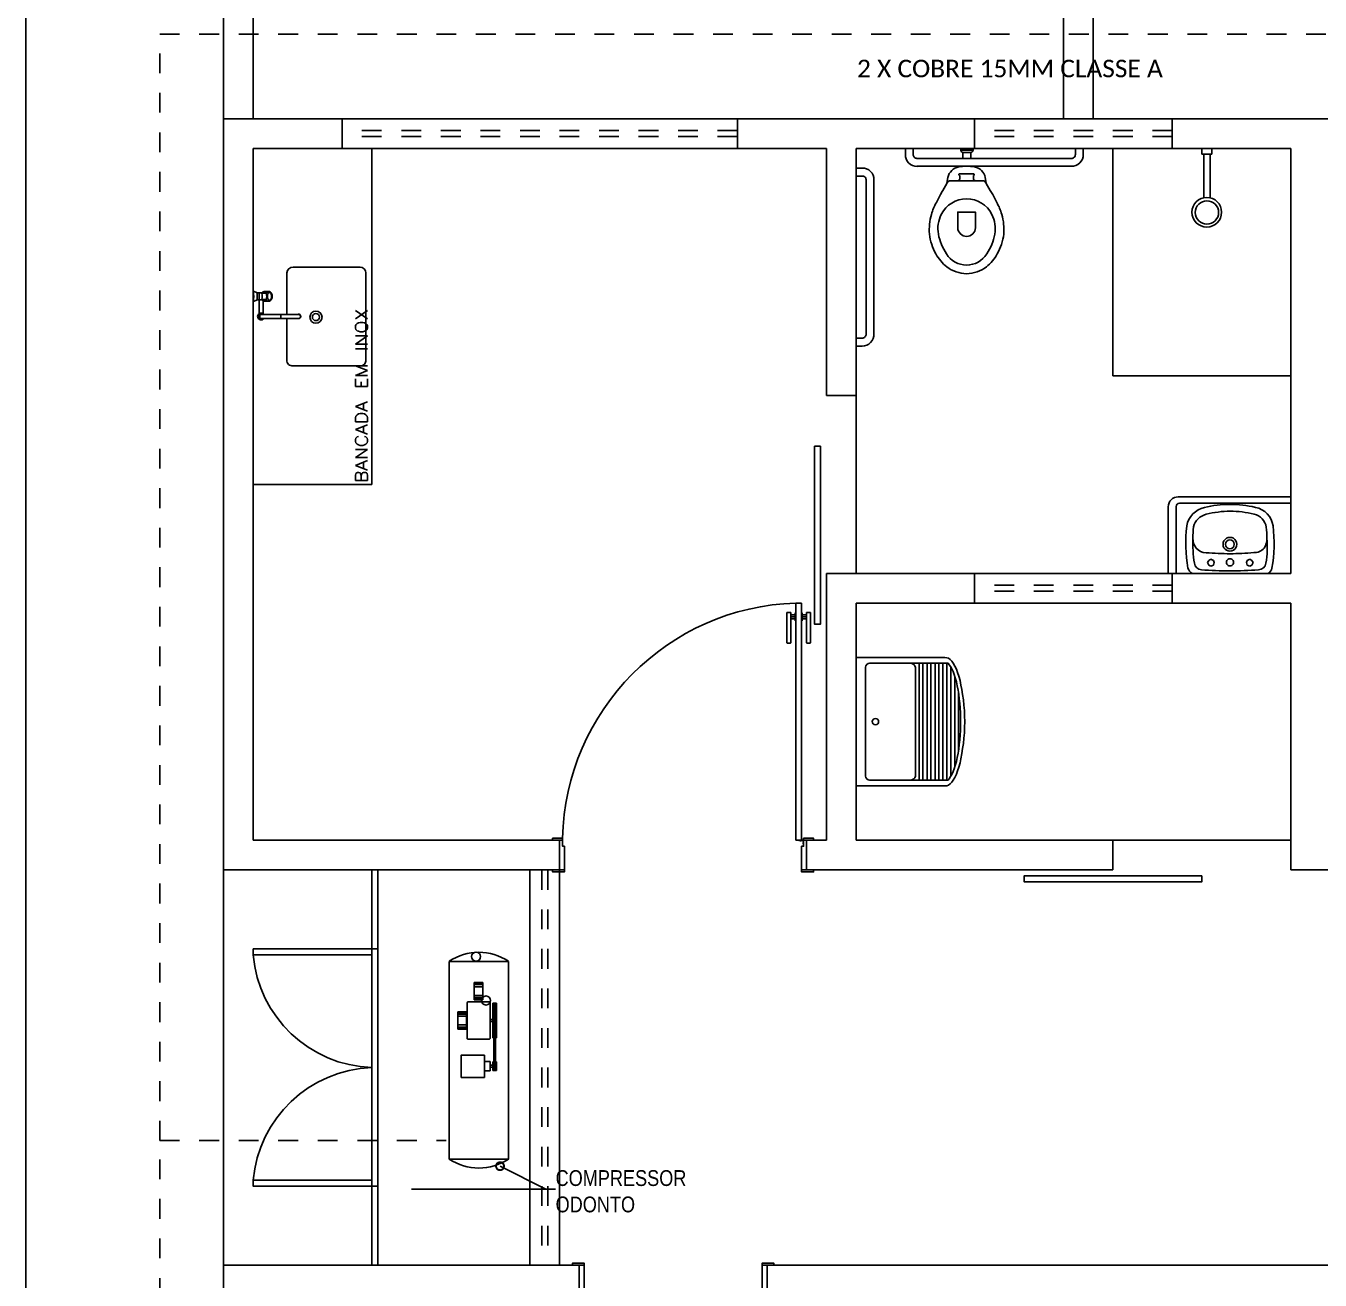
# Model space of a CAD drawing. Header units: inches. Extents: x 48213 to 96389, y -17773 to -8887.
# Drawn here: x 48240.23 to 48246.78, y -8899.94 to -8893.6 of the extents above; entities that cross this region are included whole.
import ezdxf
from ezdxf import colors
from ezdxf.entities.mleader import LeaderData, LeaderLine
from ezdxf.enums import TextEntityAlignment as Align
from ezdxf.math import Vec2, Vec3

# ---------------------------------------------------------------- set-up
doc = ezdxf.new("R2010")
doc.units = ezdxf.units.IN
doc.header["$LTSCALE"] = 0.001
doc.header["$MEASUREMENT"] = 0
doc.linetypes.add('CONTORNO_QUADRO_T', pattern=[0.35, 0.2, -0.15])
doc.linetypes.add('HIDDEN', pattern=[9.525, 6.35, -3.175])
for name, color, linetype in [('APCOZ', 7, 'Continuous'), ('APCOZ-I', 251, 'Continuous'), ('ar comprimido', 80, 'Continuous'), ('ar comprimido tubulação', 80, 'Continuous'), ('at_Entity', 7, 'Continuous'), ('barras acess', 7, 'Continuous'), ('ESQUADRIAS', 7, 'Continuous'), ('Esquadrias portas', 7, 'Continuous'), ('Layout_Equipamentos', 7, 'Continuous'), ('LOUÇAS', 7, 'Continuous'), ('Revest_Cimentado 1- 3 Cimento e Areia Grossa', 252, 'Continuous'), ('SAN', 7, 'Continuous'), ('TEXTOS M', 1, 'Continuous')]:
    doc.layers.add(name, color=color, linetype=linetype)
doc.styles.add('ARIAL', font='ARIALN.TTF')

# ---------------------------------------------------------------- blocks, each defined once
blk = doc.blocks.new('P90_02')
at = {"layer": 'ESQUADRIAS', "color": 3, "linetype": 'Continuous'}
for p, q in [((-0.02, 0.7698), (-0.02, 0.9215)), ((0, 0.9215), (0, 0.7698)), ((0.023, 0.88), (0.023, 0.92)), ((0.057, 0.88), (0.057, 0.92)), ((0.08, 0.9215), (0.08, 0.7698)), ((0.1, 0.7698), (0.1, 0.9215)), ((-0.0035, 0.7668), (-0.0175, 0.7668)), ((0.0835, 0.7668), (0.0975, 0.7668))]:
    blk.add_line(p, q, dxfattribs=at)
at = {"layer": 'ESQUADRIAS', "color": 3}
for p, q in [((0, 0.9215), (-0.02, 0.9215)), ((0.023, 0.92), (0.025, 0.92)), ((0.057, 0.92), (0.055, 0.92)), ((0.08, 0.9215), (0.1, 0.9215)), ((0, 0.91), (0.023, 0.91)), ((0, 0.9), (0.023, 0.9)), ((0, 0.89), (0.023, 0.89)), ((0.023, 0.88), (0.025, 0.88)), ((0.057, 0.88), (0.055, 0.88)), ((0.08, 0.91), (0.057, 0.91)), ((0.08, 0.9), (0.057, 0.9)), ((0.08, 0.89), (0.057, 0.89))]:
    blk.add_line(p, q, dxfattribs=at)
at = {"layer": 'ESQUADRIAS', "color": 2}
for p, q in [((0.025, 0.075), (0.025, 0.975)), ((0.025, 0.975), (0.055, 0.975)), ((0.055, 0.975), (0.055, 0.075)), ((0.055, 0.075), (0.025, 0.075))]:
    blk.add_line(p, q, dxfattribs=at)
at = {"layer": 'ESQUADRIAS'}
for p, q in [((0.0315, 0.0735), (0.0285, 0.0735)), ((0.0165, 0.0585), (0.0165, 0.0615))]:
    blk.add_line(p, q, dxfattribs=at)
at = {"layer": 'ESQUADRIAS', "color": 3}
for points in [[(0.015, 0.085), (-0.035, 0.085), (-0.035, 0.075), (0.015, 0.075)], [(0.985, 0.085), (0.935, 0.085), (0.935, 0.075), (0.985, 0.075)], [(0.025, -0.075), (0, -0.075), (-0.035, -0.075), (-0.035, -0.085), (0.025, -0.085)], [(0.985, -0.075), (0.925, -0.075), (0.925, -0.085), (0.985, -0.085)]]:
    blk.add_lwpolyline(points, close=True, dxfattribs=at)
at = {"layer": 'ESQUADRIAS', "color": 2}
for points in [[(0.025, 0.045), (0.015, 0.045), (0.015, 0.075), (0, 0.075), (0, -0.075), (0.025, -0.075)], [(0.925, 0.045), (0.935, 0.045), (0.935, 0.075), (0.95, 0.075), (0.95, -0.075), (0.925, -0.075)]]:
    blk.add_lwpolyline(points, close=True, dxfattribs=at)
at = {"layer": 'ESQUADRIAS', "color": 1}
for points in [[(0.016, 0.0705, -0.236068), (0.015, 0.0725), (0.015, 0.07), (0.015, 0.05), (0.016, 0.05)], [(0.0195, 0.074, 0.236068), (0.0175, 0.075), (0.02, 0.075), (0.04, 0.075), (0.04, 0.074)]]:
    blk.add_lwpolyline(points, format="xyb", close=True, dxfattribs=at)
at = {"layer": 'ESQUADRIAS'}
for points in [[(0.0275, 0.0727), (0.0285, 0.0735), (0.0285, 0.074)], [(0.0304, 0.0727), (0.0304, 0.0725), (0.0325, 0.0725), (0.0325, 0.0727), (0.0275, 0.0727), (0.0275, 0.0725), (0.0296, 0.0725), (0.0296, 0.0727)], [(0.0325, 0.0727), (0.0315, 0.0735), (0.0315, 0.074)], [(0.0173, 0.0625), (0.0165, 0.0615), (0.016, 0.0615)], [(0.0173, 0.0575), (0.0165, 0.0585), (0.016, 0.0585)], [(0.0173, 0.0596), (0.0175, 0.0596), (0.0175, 0.0575), (0.0173, 0.0575), (0.0173, 0.0625), (0.0175, 0.0625), (0.0175, 0.0604), (0.0173, 0.0604)]]:
    blk.add_lwpolyline(points, dxfattribs=at)
at = {"layer": 'ESQUADRIAS', "color": 1}
blk.add_circle((0.0175, 0.0725), 0.0025, dxfattribs=at)
at = {"layer": 'ESQUADRIAS'}
blk.add_arc((0.0429, 0.083), 0.8921, 0.12949, 89.22311, dxfattribs=at)
at = {"layer": 'ESQUADRIAS', "color": 3, "linetype": 'Continuous'}
for centre, start, end in [((-0.017, 0.7698), 180, 260.53768), ((-0.003, 0.7698), 260.53768, 360), ((0.083, 0.7698), 180, 279.46232), ((0.097, 0.7698), 279.46232, 0)]:
    blk.add_arc(centre, 0.003, start, end, dxfattribs=at)
blk = doc.blocks.new('new block1')
at = {"layer": 'ESQUADRIAS', "color": 3, "linetype": 'Continuous'}
for p, q in [((-0.135, 1.1598), (-0.135, 1.3115)), ((-0.115, 1.3115), (-0.115, 1.1598)), ((-0.092, 1.27), (-0.092, 1.31)), ((-0.058, 1.27), (-0.058, 1.31)), ((-0.035, 1.3115), (-0.035, 1.1598)), ((-0.015, 1.1598), (-0.015, 1.3115)), ((-0.1185, 1.1568), (-0.1325, 1.1568)), ((-0.0315, 1.1568), (-0.0175, 1.1568))]:
    blk.add_line(p, q, dxfattribs=at)
at = {"layer": 'ESQUADRIAS', "color": 3}
for p, q in [((-0.115, 1.3115), (-0.135, 1.3115)), ((-0.092, 1.31), (-0.09, 1.31)), ((-0.058, 1.31), (-0.06, 1.31)), ((-0.035, 1.3115), (-0.015, 1.3115)), ((-0.115, 1.3), (-0.092, 1.3)), ((-0.115, 1.29), (-0.092, 1.29)), ((-0.115, 1.28), (-0.092, 1.28)), ((-0.092, 1.27), (-0.09, 1.27)), ((-0.058, 1.27), (-0.06, 1.27)), ((-0.035, 1.3), (-0.058, 1.3)), ((-0.035, 1.29), (-0.058, 1.29)), ((-0.035, 1.28), (-0.058, 1.28))]:
    blk.add_line(p, q, dxfattribs=at)
at = {"layer": 'ESQUADRIAS', "color": 2}
for p, q in [((-0.09, 1.36), (-0.09, 0.16)), ((-0.09, 1.36), (-0.06, 1.36)), ((-0.06, 0.16), (-0.06, 1.36)), ((-0.09, 0.16), (-0.06, 0.16))]:
    blk.add_line(p, q, dxfattribs=at)
at = {"layer": 'ESQUADRIAS'}
for p, q in [((-0.0665, 0.1585), (-0.0635, 0.1585)), ((-0.0515, 0.1435), (-0.0515, 0.1465))]:
    blk.add_line(p, q, dxfattribs=at)
at = {"layer": 'ESQUADRIAS', "color": 3}
for points in [[(-1.32, 0.17), (-1.27, 0.17), (-1.27, 0.16), (-1.32, 0.16)], [(-0.05, 0.17), (0, 0.17), (0, 0.16), (-0.05, 0.16)], [(-1.32, 0.01), (-1.26, 0.01), (-1.26, 0), (-1.32, 0)], [(-0.06, 0.01), (-0.035, 0.01), (0, 0.01), (0, 0), (-0.06, 0)]]:
    blk.add_lwpolyline(points, close=True, dxfattribs=at)
at = {"layer": 'ESQUADRIAS', "color": 2}
for points in [[(-1.26, 0.13), (-1.27, 0.13), (-1.27, 0.16), (-1.285, 0.16), (-1.285, 0.01), (-1.26, 0.01)], [(-0.06, 0.13), (-0.05, 0.13), (-0.05, 0.16), (-0.035, 0.16), (-0.035, 0.01), (-0.06, 0.01)]]:
    blk.add_lwpolyline(points, close=True, dxfattribs=at)
at = {"layer": 'ESQUADRIAS', "color": 1}
for points in [[(-0.0545, 0.159, -0.236068), (-0.0525, 0.16), (-0.055, 0.16), (-0.075, 0.16), (-0.075, 0.159)], [(-0.051, 0.1555, 0.236068), (-0.05, 0.1575), (-0.05, 0.155), (-0.05, 0.135), (-0.051, 0.135)]]:
    blk.add_lwpolyline(points, format="xyb", close=True, dxfattribs=at)
at = {"layer": 'ESQUADRIAS'}
for points in [[(-0.0675, 0.1577), (-0.0665, 0.1585), (-0.0665, 0.159)], [(-0.0654, 0.1577), (-0.0654, 0.1575), (-0.0675, 0.1575), (-0.0675, 0.1577), (-0.0625, 0.1577), (-0.0625, 0.1575), (-0.0646, 0.1575), (-0.0646, 0.1577)], [(-0.0625, 0.1577), (-0.0635, 0.1585), (-0.0635, 0.159)], [(-0.0523, 0.1446), (-0.0525, 0.1446), (-0.0525, 0.1425), (-0.0523, 0.1425), (-0.0523, 0.1475), (-0.0525, 0.1475), (-0.0525, 0.1454), (-0.0523, 0.1454)], [(-0.0523, 0.1475), (-0.0515, 0.1465), (-0.051, 0.1465)], [(-0.0523, 0.1425), (-0.0515, 0.1435), (-0.051, 0.1435)]]:
    blk.add_lwpolyline(points, dxfattribs=at)
at = {"layer": 'ESQUADRIAS', "color": 1}
blk.add_circle((-0.0525, 0.1575), 0.0025, dxfattribs=at)
at = {"layer": 'ESQUADRIAS', "color": 3, "linetype": 'Continuous'}
for centre, start, end in [((-0.132, 1.1598), 180, 260.53768), ((-0.118, 1.1598), 260.53768, 360), ((-0.032, 1.1598), 180, 279.46232), ((-0.018, 1.1598), 279.46232, 0)]:
    blk.add_arc(centre, 0.003, start, end, dxfattribs=at)
at = {"layer": 'Esquadrias portas'}
blk.add_arc((-0.0518, 0.1421), 1.2185, 91.79662, 178.69088, dxfattribs=at)
blk = doc.blocks.new('P-9-S')
at = {"layer": 'SAN'}
for points in [[(0.0994, -0.1428, -0.047116), (0.0993, -0.1423), (0.0948, -0.1131, 0.305161), (0.04, -0.06, 0.049506), (0, -0.056, 0.049506), (-0.04, -0.06, 0.305161), (-0.0948, -0.1131), (-0.0993, -0.1423, -0.047116), (-0.0994, -0.1428)], [(0.045, -0.13), (0.0805, -0.13, -0.269143), (0.0978, -0.1401), (0.0994, -0.1428, 0.044891), (0.0997, -0.1433), (0.12, -0.18, -0.036783), (0.132, -0.2, -0.0196), (0.153, -0.24, -0.056836), (0.178, -0.3, -0.089116), (0.188, -0.4, -0.095425), (0.1555, -0.5, -0.091656), (0.1, -0.5655, -0.16072), (0, -0.6, -0.16072), (-0.1, -0.5655, -0.091656), (-0.1555, -0.5, -0.095425), (-0.188, -0.4, -0.089116), (-0.178, -0.3, -0.056836), (-0.153, -0.24, -0.0196), (-0.132, -0.2, -0.036783), (-0.12, -0.18), (-0.0997, -0.1433, 0.044891), (-0.0994, -0.1428), (-0.0978, -0.1401, -0.269143), (-0.0805, -0.13), (-0.045, -0.13)], [(0.045, -0.13, -0.414214), (0.035, -0.12), (0.035, -0.107, -0.226163), (0.0376, -0.1016, 0.733322), (0.035, -0.095), (0, -0.095), (-0.035, -0.095, 0.733322), (-0.0376, -0.1016, -0.226163), (-0.035, -0.107), (-0.035, -0.12, -0.414214), (-0.045, -0.13)], [(0, -0.412, -0.394755), (-0.045, -0.368), (-0.045, -0.288), (0, -0.288)], [(0, -0.412, 0.394755), (0.045, -0.368), (0.045, -0.288), (0, -0.288)]]:
    blk.add_lwpolyline(points, format="xyb", dxfattribs=at)
for points in [[(-0.045, -0.13), (-0.0001, -0.13)], [(0.045, -0.13), (0.0001, -0.13)]]:
    blk.add_lwpolyline(points, dxfattribs=at)
blk.add_lwpolyline([(-0.128, -0.3, -0.278895), (0, -0.2215, -0.278895), (0.128, -0.3, -0.167831), (0.1425, -0.4, -0.098952), (0.102, -0.5, -0.247323), (0, -0.557, -0.247323), (-0.102, -0.5, -0.098952), (-0.1425, -0.4, -0.167831)], format="xyb", close=True, dxfattribs=at)
at = {"flags": 3}
blk.add_attdef('CODIGO', text='', height=0.024, dxfattribs=at).set_placement((0, 0), align=Align.MIDDLE)
blk = doc.blocks.new('new block5')
at = {"layer": 'barras acess', "color": 0}
for p, q in [((-0.3905, 0.04), (0.3905, 0.04)), ((-0.3905, 0), (0.3905, 0)), ((-0.4517, -0.0201), (-0.4517, -0.0508)), ((-0.4117, -0.0201), (-0.4117, -0.0508)), ((0.4083, -0.0201), (0.4083, -0.0508)), ((0.4483, -0.0201), (0.4483, -0.0508))]:
    blk.add_line(p, q, dxfattribs=at)
for centre, radius, start, end in [((-0.3917, -0.02), 0.06, 88.8662, 180.13399), ((-0.3915, -0.0201), 0.0201, 87.11376, 179.94862), ((0.3905, -0.0177), 0.0579, 357.61855, 90.9862), ((0.3904, -0.0181), 0.0181, 353.53622, 89.50802)]:
    blk.add_arc(centre, radius, start, end, dxfattribs=at)
blk = doc.blocks.new('new block6')
at = {"layer": 'at_Entity', "color": 0}
for p, q in [((-0.0318, -0.0106), (-0.0318, 0)), ((0.0299, -0.0085), (0.0299, 0)), ((0.0299, -0.0085), (-0.0318, -0.0085)), ((-0.0213, -0.0508), (-0.0213, -0.0212)), ((0.0187, -0.0212), (-0.0213, -0.0212)), ((0.0187, -0.0508), (0.0187, -0.0212))]:
    blk.add_line(p, q, dxfattribs=at)
for centre, radius, start, end in [((-0.0183, -0.0079), 0.0136, 186.96647, 257.5809), ((0.0161, -0.0076), 0.0138, 280.9359, 356.44432)]:
    blk.add_arc(centre, radius, start, end, dxfattribs=at)
blk = doc.blocks.new('new block8')
at = {"layer": 'at_Entity', "color": 0}
for p, q in [((0, 0), (-0.3388, 0)), ((0, 0.04), (-0.3372, 0.04))]:
    blk.add_line(p, q, dxfattribs=at)
at = {"layer": 'at_Entity', "color": 7}
for p, q in [((-0.3872, -0.01), (-0.3872, -0.58)), ((-0.3555, -0.58), (-0.3555, -0.0169))]:
    blk.add_line(p, q, dxfattribs=at)
at = {"layer": 'at_Entity'}
blk.add_arc((-0.3372, -0.01), 0.05, 90, 180, dxfattribs=at)
at = {"layer": 'at_Entity', "color": 7}
blk.add_arc((-0.3383, -0.0172), 0.0172, 91.789, 179.08861, dxfattribs=at)
blk = doc.blocks.new('new block9')
at = {"layer": 'Layout_Equipamentos'}
for p, q in [((-0.0255, 0.3243), (-0.0255, 0.2943)), ((-0.0255, 0.2943), (0.0245, 0.2943)), ((-0.0165, 0.2943), (-0.0165, 0.0743)), ((0.0155, 0.2943), (0.0155, 0.0743)), ((0.0245, 0.2943), (0.0245, 0.3243))]:
    blk.add_line(p, q, dxfattribs=at)
for centre, radius in [((-0.0008, 0.001), 0.075), ((0, 0), 0.059)]:
    blk.add_circle(centre, radius, dxfattribs=at)
blk = doc.blocks.new('new block11')
at = {"layer": 'at_Entity', "color": 0}
for p, q in [((0, 0.3248), (0.4486, 0.3248)), ((0, 0.3248), (0, -0.3248)), ((0.0487, 0.274), (0.0487, -0.2761)), ((0.0698, 0.2952), (0.2793, 0.2952)), ((0.4655, 0.2952), (0.2793, 0.2952)), ((0.3005, 0.274), (0.3005, -0.2761)), ((0.3195, 0.2952), (0.3195, -0.2952)), ((0.3386, 0.2952), (0.3386, -0.2952)), ((0.3597, 0.2952), (0.3597, -0.2952)), ((0.3788, 0.2952), (0.3788, -0.2952)), ((0.3999, 0.2952), (0.3999, -0.2952)), ((0.419, 0.2952), (0.419, -0.2952)), ((0.4401, 0.2952), (0.4401, -0.2952)), ((0.4592, 0.3227), (0.4486, 0.3248)), ((0.4677, 0.3206), (0.4592, 0.3227)), ((0.4592, 0.2952), (0.4592, -0.2952)), ((0.4719, 0.2867), (0.4655, 0.2952)), ((0.4761, 0.3142), (0.4677, 0.3206)), ((0.4782, 0.2783), (0.4719, 0.2867)), ((0.4846, 0.3058), (0.4761, 0.3142)), ((0.4846, 0.2677), (0.4782, 0.2783)), ((0.4804, -0.2747), (0.4804, 0.2747)), ((0.4804, 0.2747), (0.4804, -0.2747)), ((0.4909, 0.2952), (0.4846, 0.3058)), ((0.4909, 0.2529), (0.4846, 0.2677)), ((0.4994, 0.2804), (0.4909, 0.2952)), ((0.5079, 0.2656), (0.4994, 0.2804)), ((0.5142, 0.2486), (0.5079, 0.2656)), ((0.4973, 0.2381), (0.4909, 0.2529)), ((0.5015, 0.2211), (0.4973, 0.2381)), ((0.4994, 0.2296), (0.4994, -0.2296)), ((0.5079, 0.2021), (0.5015, 0.2211)), ((0.5121, 0.1809), (0.5079, 0.2021)), ((0.5206, 0.2296), (0.5142, 0.2486)), ((0.5269, 0.2084), (0.5206, 0.2296)), ((0.5311, 0.1852), (0.5269, 0.2084)), ((0.5163, 0.1598), (0.5121, 0.1809)), ((0.5206, 0.1386), (0.5163, 0.1598)), ((0.5184, 0.1492), (0.5184, -0.1492)), ((0.5227, 0.1153), (0.5206, 0.1386)), ((0.5354, 0.1619), (0.5311, 0.1852)), ((0.5396, 0.1365), (0.5354, 0.1619)), ((0.5438, 0.1111), (0.5396, 0.1365)), ((0.5248, 0.092), (0.5227, 0.1153)), ((0.529, 0.0455), (0.5248, 0.092)), ((0.5459, 0.0836), (0.5438, 0.1111)), ((0.5481, 0.0561), (0.5459, 0.0836)), ((0.529, 0.0222), (0.529, 0.0455)), ((0.529, -0.0011), (0.529, 0.0222)), ((0.5481, 0.0286), (0.5481, 0.0561)), ((0.5502, -0.0011), (0.5481, 0.0286)), ((0.5248, -0.092), (0.529, -0.0455)), ((0.529, -0.0222), (0.529, -0.0011)), ((0.529, -0.0455), (0.529, -0.0222)), ((0.5459, -0.0836), (0.5481, -0.0561)), ((0.5481, -0.0286), (0.5502, -0.0011)), ((0.5481, -0.0561), (0.5481, -0.0286)), ((0.5206, -0.1386), (0.5227, -0.1153)), ((0.5227, -0.1153), (0.5248, -0.092)), ((0.5396, -0.1365), (0.5438, -0.1111)), ((0.5438, -0.1111), (0.5459, -0.0836)), ((0.5079, -0.2021), (0.5121, -0.1809)), ((0.5121, -0.1809), (0.5163, -0.1598)), ((0.5163, -0.1598), (0.5206, -0.1386)), ((0.5269, -0.2084), (0.5311, -0.1873)), ((0.5311, -0.1873), (0.5354, -0.1619)), ((0.5354, -0.1619), (0.5396, -0.1365)), ((0.4846, -0.2677), (0.4909, -0.2529)), ((0.4909, -0.2529), (0.4973, -0.2381)), ((0.4973, -0.2381), (0.5015, -0.2211)), ((0.5015, -0.2211), (0.5079, -0.2021)), ((0.5079, -0.2656), (0.5142, -0.2486)), ((0.5142, -0.2486), (0.5206, -0.2296)), ((0.5206, -0.2296), (0.5269, -0.2084)), ((0, -0.3248), (0.4486, -0.3248)), ((0.0698, -0.2952), (0.2793, -0.2952)), ((0.4655, -0.2952), (0.2793, -0.2952)), ((0.4486, -0.3248), (0.4592, -0.3248)), ((0.4592, -0.3248), (0.4677, -0.3206)), ((0.4655, -0.2952), (0.4719, -0.2888)), ((0.4677, -0.3206), (0.4761, -0.3142)), ((0.4719, -0.2888), (0.4782, -0.2783)), ((0.4761, -0.3142), (0.4846, -0.3058)), ((0.4782, -0.2783), (0.4846, -0.2677)), ((0.4846, -0.3058), (0.4909, -0.2952)), ((0.4909, -0.2952), (0.4994, -0.2825)), ((0.4994, -0.2825), (0.5079, -0.2656))]:
    blk.add_line(p, q, dxfattribs=at)
for centre, radius, start, end in [((0.0688, 0.2751), 0.0201, 90, 180), ((0.2767, 0.2713), 0.0239, 6.55488, 86.23948), ((0.0984, 0), 0.0159, 90, 180), ((0.0984, 0), 0.0159, 360, 90), ((0.0984, 0), 0.0159, 180, 270), ((0.0984, 0), 0.0159, 270, 0), ((0.0688, -0.2751), 0.0201, 180, 270), ((0.2764, -0.2705), 0.0248, 274.42163, 346.78586)]:
    blk.add_arc(centre, radius, start, end, dxfattribs=at)
blk = doc.blocks.new('new block12')
at = {"layer": 'at_Entity', "color": 0}
for p, q in [((-0.1143, 0.055), (-0.1079, 0.0656)), ((-0.1079, 0.0656), (-0.0973, 0.0719)), ((-0.0973, 0.0719), (-0.0846, 0.0656)), ((-0.0846, 0.0656), (-0.0804, 0.055)), ((0.0825, 0.055), (0.0868, 0.0656)), ((0.0868, 0.0656), (0.0995, 0.0719)), ((0.0995, 0.0719), (0.11, 0.0656)), ((0.11, 0.0656), (0.1164, 0.055)), ((-0.1904, 0), (0, 0)), ((-0.1079, 0.0423), (-0.1143, 0.055)), ((-0.0973, 0.036), (-0.1079, 0.0423)), ((-0.0846, 0.0423), (-0.0973, 0.036)), ((-0.0804, 0.055), (-0.0846, 0.0423)), ((-0.0635, 0), (0.1248, 0)), ((0, 0), (0.1926, 0)), ((0.0868, 0.0423), (0.0825, 0.055)), ((0.0995, 0.036), (0.0868, 0.0423)), ((0.11, 0.0423), (0.0995, 0.036)), ((0.1164, 0.055), (0.11, 0.0423))]:
    blk.add_line(p, q, dxfattribs=at)
for centre, radius, start, end in [((-0.1037, 0.2192), 0.1175, 102.51398, 169.94425), ((-0.0119, -0.1249), 0.4735, 88.69805, 104.42194), ((0.0099, -0.1255), 0.4741, 75.63679, 91.34148), ((0.1075, 0.2249), 0.1107, 7.71962, 79.59246), ((-0.1021, 0.2163), 0.0847, 102.94607, 167.28087), ((0.0138, -0.2613), 0.5766, 91.35244, 103.5038), ((-0.0133, -0.2572), 0.5725, 76.4579, 88.69664), ((0.1052, 0.222), 0.0784, 8.41938, 78.38368), ((0.5296, 0.1532), 0.7539, 173.41338, 189.69292), ((0.1228, 0.188), 0.311, 171.32208, 181.82646), ((-0.1329, 0.1882), 0.3189, 357.99462, 8.16964), ((-0.5309, 0.1535), 0.7531, 350.27914, 6.57653), ((0.4249, 0.1494), 0.6136, 177.32306, 189.24154), ((-0.1166, 0.1739), 0.0716, 176.60246, 219.59969), ((-0.0011, 0.1471), 0.0349, 150.00315, 209.99685), ((-0.0011, 0.1471), 0.0349, 90, 149.99293), ((-0.0011, 0.1471), 0.0222, 90, 180), ((-0.0011, 0.1471), 0.0222, 180, 270), ((-0.0011, 0.1471), 0.0349, 29.99676, 89.99928), ((-0.0011, 0.1471), 0.0222, 360, 90), ((-0.0011, 0.1471), 0.0222, 270.00968, 360), ((-0.0011, 0.1471), 0.0349, 330.00315, 29.99685), ((0.1078, 0.1732), 0.0781, 324.65246, 2.83944), ((-0.2623, 0.1317), 0.4504, 349.78202, 5.79718), ((-0.1209, 0.1714), 0.0667, 220.34381, 269.44866), ((0.0021, 1.5743), 1.4748, 265.18956, 269.93912), ((-0.0011, 0.1471), 0.0349, 209.99676, 269.99928), ((-0.0011, 0.0561), 0.018, 90, 150.03984), ((-0.0011, 0.1471), 0.0349, 270, 329.99293), ((-0.001, 0.0561), 0.018, 30.01908, 90.03665), ((-0.001, 1.4521), 1.3526, 270.02076, 275.09507), ((0.1226, 0.1679), 0.0631, 266.77318, 320.7547), ((-0.1647, 0.0446), 0.0522, 200.54167, 238.93005), ((-0.1427, 0.0567), 0.0385, 188.75581, 265.61268), ((-0.0074, 1.7284), 1.7156, 265.3753, 270.21026), ((-0.0011, 0.0561), 0.018, 150.01278, 209.98722), ((-0.0011, 0.0561), 0.018, 210.01908, 270.03665), ((-0.0011, 0.0561), 0.018, 270, 330.03984), ((-0.0011, 1.8918), 1.879, 270, 274.41438), ((-0.0011, 0.0561), 0.018, 330.01278, 29.98722), ((0.1414, 0.0585), 0.0402, 273.11398, 350.39284), ((0.1736, 0.034), 0.0386, 297.86727, 348.56925)]:
    blk.add_arc(centre, radius, start, end, dxfattribs=at)
blk = doc.blocks.new('new block16')
at = {"layer": 'APCOZ'}
for p, q in [((-0.5794, 0.9688), (-0.601, 0.9796)), ((-0.5794, 0.9336), (-0.601, 0.9228)), ((-0.5794, 0.9688), (-0.5553, 0.9688)), ((-0.5794, 0.9336), (-0.5702, 0.9336)), ((-0.5702, 0.8638), (-0.5702, 0.9336)), ((-0.5502, 0.8638), (-0.5502, 0.9285)), ((-0.5212, 0.9762), (-0.5428, 0.9762)), ((-0.5212, 0.9262), (-0.5428, 0.9262)), ((-0.5462, 0.8597), (-0.3752, 0.8597)), ((-0.5462, 0.8397), (-0.3752, 0.8397))]:
    blk.add_line(p, q, dxfattribs=at)
at = {"layer": 'APCOZ', "linetype": 'Continuous'}
for points in [[(-0.5428, 0.9762, 0), (-0.5456, 0.9759, 0), (-0.5483, 0.975, 0), (-0.5508, 0.9734, 0), (-0.5532, 0.9714, 0), (-0.5553, 0.9688, 0)], [(-0.5502, 0.9285, 0), (-0.5488, 0.9277, 0), (-0.5473, 0.927, 0), (-0.5458, 0.9266, 0), (-0.5443, 0.9263, 0), (-0.5428, 0.9262, 0)], [(-0.5207, 0.9262, 0), (-0.5175, 0.9267, 0), (-0.5145, 0.9281, 0), (-0.5117, 0.9302, 0), (-0.5091, 0.933, 0), (-0.507, 0.9363, 0), (-0.5053, 0.9402, 0), (-0.5042, 0.9445, 0), (-0.5036, 0.9489, 0), (-0.5036, 0.9535, 0), (-0.5042, 0.9579, 0), (-0.5053, 0.9622, 0), (-0.507, 0.966, 0), (-0.5091, 0.9694, 0), (-0.5117, 0.9722, 0), (-0.5145, 0.9743, 0), (-0.5175, 0.9757, 0), (-0.5207, 0.9762, 0)]]:
    blk.add_polyline3d(points, dxfattribs=at)
at = {"layer": 'APCOZ'}
for centre, radius, start, end in [((-0.5602, 0.8497), 0.0173, 125.4187, 234.5813), ((-0.5602, 0.8497), 0.0173, 35.41872, 54.5813), ((-0.3702, 0.8497), 0.0112, 243.72082, 116.27918), ((-0.5602, 0.8497), 0.0173, 234.5813, 305.4187), ((-0.5602, 0.8497), 0.0173, 305.4187, 324.58128)]:
    blk.add_arc(centre, radius, start, end, dxfattribs=at)
at = {"layer": 'APCOZ-I'}
for p, q in [((-0.5794, 0.9688), (-0.5794, 0.9336)), ((-0.5702, 0.9336), (-0.5553, 0.9336)), ((-0.5349, 0.9668), (-0.5564, 0.9668)), ((-0.5349, 0.9355), (-0.5564, 0.9355)), ((-0.5638, 0.8597), (-0.5462, 0.8597)), ((-0.3752, 0.8597), (-0.3702, 0.8597)), ((-0.5638, 0.8397), (-0.5462, 0.8397)), ((-0.3752, 0.8397), (-0.3702, 0.8397))]:
    blk.add_line(p, q, dxfattribs=at)
at = {"layer": 'APCOZ-I', "linetype": 'Continuous'}
for points in [[(-0.5553, 0.9688, 0), (-0.5555, 0.9686, 0), (-0.5556, 0.9683, 0), (-0.5558, 0.9681, 0), (-0.5559, 0.9679, 0), (-0.5561, 0.9676, 0)], [(-0.5561, 0.9348, 0), (-0.5559, 0.9345, 0), (-0.5558, 0.9343, 0), (-0.5556, 0.9341, 0), (-0.5555, 0.9338, 0), (-0.5553, 0.9336, 0)], [(-0.5553, 0.9336, 0), (-0.5544, 0.9324, 0), (-0.5534, 0.9313, 0), (-0.5524, 0.9302, 0), (-0.5513, 0.9293, 0), (-0.5502, 0.9285, 0)], [(-0.5207, 0.9762, 0), (-0.5238, 0.9759, 0), (-0.5268, 0.9749, 0), (-0.5296, 0.9732, 0), (-0.5321, 0.9708, 0), (-0.5343, 0.9678, 0)], [(-0.5343, 0.9346, 0), (-0.5322, 0.9317, 0), (-0.5297, 0.9293, 0), (-0.527, 0.9276, 0), (-0.5241, 0.9266, 0), (-0.5212, 0.9262, 0)], [(-0.5176, 0.9707, 0), (-0.5197, 0.9703, 0), (-0.5218, 0.9691, 0), (-0.5237, 0.9672, 0), (-0.5253, 0.9646, 0), (-0.5267, 0.9615, 0), (-0.5276, 0.958, 0), (-0.5281, 0.9541, 0), (-0.5283, 0.9502, 0), (-0.5279, 0.9463, 0), (-0.5272, 0.9426, 0), (-0.526, 0.9393, 0), (-0.5245, 0.9364, 0), (-0.5228, 0.9342, 0), (-0.5208, 0.9326, 0), (-0.5187, 0.9318, 0), (-0.5165, 0.9318, 0), (-0.5144, 0.9326, 0), (-0.5124, 0.9342, 0), (-0.5106, 0.9364, 0), (-0.5091, 0.9393, 0), (-0.508, 0.9426, 0), (-0.5072, 0.9463, 0), (-0.5069, 0.9502, 0), (-0.507, 0.9541, 0), (-0.5076, 0.958, 0), (-0.5085, 0.9615, 0), (-0.5098, 0.9646, 0), (-0.5115, 0.9672, 0), (-0.5134, 0.9691, 0), (-0.5154, 0.9703, 0), (-0.5176, 0.9707, 0)]]:
    blk.add_polyline3d(points, dxfattribs=at)
at = {"layer": 'APCOZ-I'}
for centre, radius, start, end in [((-0.8761, 0.9512), 0.2786, 354.37523, 5.62477), ((-0.6505, 0.9512), 0.0816, 347.53823, 12.46177), ((-0.5544, 0.9666), 0.002, 148.43251, 195.68606), ((-0.5544, 0.9358), 0.002, 164.31395, 211.56748), ((-0.6091, 0.9512), 0.0549, 344.31395, 15.68605), ((-0.5327, 0.9668), 0.002, 147.84409, 206.02511), ((-0.5327, 0.9356), 0.002, 153.97489, 212.15591), ((-0.5645, 0.9512), 0.0335, 333.97489, 26.02511), ((-0.5602, 0.8497), 0.0126, 52.25181, 307.74819), ((-0.5602, 0.8497), 0.0173, 54.5813, 125.4187), ((-0.5428, 0.8497), 0.0233, 154.55551, 205.44449), ((-0.4367, 0.8497), 0.0233, 154.55551, 205.44449), ((-0.3702, 0.8497), 0.01, 270, 90)]:
    blk.add_arc(centre, radius, start, end, dxfattribs=at)
at = {"layer": 'at_Entity', "color": 0}
for p, q in [((0, 0), (0, 1.7)), ((-0.0593, 1.0994), (-0.3978, 1.0994)), ((-0.0296, 0.6296), (-0.0296, 1.0698)), ((-0.0825, 0.8368), (-0.0212, 0.8791)), ((-0.0825, 0.8791), (-0.0212, 0.8368)), ((-0.0804, 0.8072), (-0.0825, 0.8029)), ((-0.0825, 0.8029), (-0.0825, 0.7902)), ((-0.0825, 0.7902), (-0.0804, 0.7839)), ((-0.0741, 0.8135), (-0.0804, 0.8072)), ((-0.0677, 0.8177), (-0.0741, 0.8135)), ((-0.0593, 0.8199), (-0.0677, 0.8177)), ((-0.0444, 0.8199), (-0.0593, 0.8199)), ((-0.036, 0.8177), (-0.0444, 0.8199)), ((-0.0296, 0.8135), (-0.036, 0.8177)), ((-0.0233, 0.8072), (-0.0296, 0.8135)), ((-0.0212, 0.8029), (-0.0233, 0.8072)), ((-0.0233, 0.7839), (-0.0212, 0.7902)), ((-0.0212, 0.7902), (-0.0212, 0.8029)), ((-0.0825, 0.7098), (-0.0212, 0.7521)), ((-0.0212, 0.7521), (-0.0825, 0.7521)), ((-0.0804, 0.7839), (-0.0741, 0.7775)), ((-0.0741, 0.7775), (-0.0677, 0.7754)), ((-0.0677, 0.7754), (-0.0593, 0.7712)), ((-0.0593, 0.7712), (-0.0444, 0.7712)), ((-0.0444, 0.7712), (-0.036, 0.7754)), ((-0.036, 0.7754), (-0.0296, 0.7775)), ((-0.0296, 0.7775), (-0.0233, 0.7839)), ((-0.0212, 0.7098), (-0.0825, 0.7098)), ((-0.0825, 0.6866), (-0.0212, 0.6866)), ((-0.0593, 0.6), (-0.3978, 0.6)), ((-0.0212, 0.5765), (-0.0825, 0.5998)), ((-0.0825, 0.5998), (-0.0212, 0.5998)), ((-0.0825, 0.5511), (-0.0212, 0.5765)), ((-0.0212, 0.5511), (-0.0825, 0.5511)), ((-0.0825, 0.4961), (-0.0825, 0.5342)), ((-0.0212, 0.4961), (-0.0212, 0.5342)), ((-0.0212, 0.4961), (-0.0825, 0.4961)), ((-0.0529, 0.4961), (-0.0529, 0.5194)), ((-0.0825, 0.3945), (-0.0212, 0.4178)), ((-0.0212, 0.3713), (-0.0825, 0.3945)), ((-0.0423, 0.3797), (-0.0423, 0.4093)), ((-0.0825, 0.3374), (-0.0804, 0.3459)), ((-0.0825, 0.3162), (-0.0825, 0.3374)), ((-0.0804, 0.3459), (-0.0741, 0.3522)), ((-0.0741, 0.3522), (-0.0677, 0.3564)), ((-0.0677, 0.3564), (-0.0593, 0.3586)), ((-0.0593, 0.3586), (-0.0444, 0.3586)), ((-0.0444, 0.3586), (-0.036, 0.3564)), ((-0.036, 0.3564), (-0.0296, 0.3522)), ((-0.0296, 0.3522), (-0.0233, 0.3459)), ((-0.0233, 0.3459), (-0.0212, 0.3374)), ((-0.0212, 0.3374), (-0.0212, 0.3162)), ((-0.0212, 0.3162), (-0.0825, 0.3162)), ((-0.0825, 0.2781), (-0.0212, 0.3014)), ((-0.0212, 0.2549), (-0.0825, 0.2781)), ((-0.0423, 0.2633), (-0.0423, 0.293)), ((-0.0804, 0.2337), (-0.0825, 0.2274)), ((-0.0825, 0.2274), (-0.0825, 0.2168)), ((-0.0825, 0.2168), (-0.0804, 0.2104)), ((-0.0741, 0.2401), (-0.0804, 0.2337)), ((-0.0804, 0.2104), (-0.0741, 0.2041)), ((-0.0677, 0.2422), (-0.0741, 0.2401)), ((-0.0741, 0.2041), (-0.0677, 0.1999)), ((-0.0677, 0.1999), (-0.0593, 0.1977)), ((-0.0593, 0.1977), (-0.0444, 0.1977)), ((-0.0444, 0.1977), (-0.036, 0.1999)), ((-0.0296, 0.2401), (-0.036, 0.2422)), ((-0.036, 0.1999), (-0.0296, 0.2041)), ((-0.0233, 0.2337), (-0.0296, 0.2401)), ((-0.0296, 0.2041), (-0.0233, 0.2104)), ((-0.0212, 0.2274), (-0.0233, 0.2337)), ((-0.0233, 0.2104), (-0.0212, 0.2168)), ((-0.0212, 0.2168), (-0.0212, 0.2274)), ((-0.0825, 0.1364), (-0.0212, 0.1766)), ((-0.0212, 0.1766), (-0.0825, 0.1766)), ((-0.0212, 0.1364), (-0.0825, 0.1364)), ((-0.0825, 0.0962), (-0.0212, 0.1216)), ((-0.0212, 0.0729), (-0.0825, 0.0962)), ((-0.0423, 0.0814), (-0.0423, 0.111)), ((0, 0), (-0.601, 0)), ((-0.0825, 0.0454), (-0.0804, 0.056)), ((-0.0825, 0.02), (-0.0825, 0.0454)), ((-0.0212, 0.02), (-0.0825, 0.02)), ((-0.0804, 0.056), (-0.0762, 0.0581)), ((-0.0762, 0.0581), (-0.0719, 0.0602)), ((-0.0719, 0.0602), (-0.0656, 0.0602)), ((-0.0656, 0.0602), (-0.0593, 0.0581)), ((-0.0593, 0.0581), (-0.0571, 0.056)), ((-0.0571, 0.056), (-0.0529, 0.0454)), ((-0.0529, 0.0454), (-0.0508, 0.056)), ((-0.0529, 0.0454), (-0.0529, 0.02)), ((-0.0508, 0.056), (-0.0466, 0.0581)), ((-0.0466, 0.0581), (-0.0423, 0.0602)), ((-0.0423, 0.0602), (-0.0317, 0.0602)), ((-0.0317, 0.0602), (-0.0275, 0.0581)), ((-0.0275, 0.0581), (-0.0233, 0.056)), ((-0.0233, 0.056), (-0.0212, 0.0454)), ((-0.0212, 0.0454), (-0.0212, 0.02))]:
    blk.add_line(p, q, dxfattribs=at)
for centre, radius, start, end in [((-0.3988, 1.0687), 0.0307, 88.10444, 177.94569), ((-0.0604, 1.0687), 0.0308, 2.06244, 87.93756), ((-0.2825, 0.8465), 0.0307, 90, 180), ((-0.2825, 0.8465), 0.018, 90, 180), ((-0.2825, 0.8465), 0.0307, 360, 90), ((-0.2825, 0.8465), 0.018, 360, 90), ((-0.2825, 0.8465), 0.0307, 180, 270), ((-0.2825, 0.8465), 0.018, 180, 270), ((-0.2825, 0.8465), 0.018, 270, 0), ((-0.2825, 0.8465), 0.0307, 270, 0), ((-0.402, 0.6274), 0.0277, 175.32761, 278.62225), ((-0.0569, 0.6272), 0.0273, 264.97241, 5.02759)]:
    blk.add_arc(centre, radius, start, end, dxfattribs=at)
at = {"layer": 'Layout_Equipamentos'}
for p, q in [((-0.4296, 0.8597), (-0.4296, 1.0698)), ((-0.4296, 0.6296), (-0.4296, 0.8397))]:
    blk.add_line(p, q, dxfattribs=at)
blk = doc.blocks.new('_DotSmall')
at = {"color": 0, "linetype": 'ByBlock', "const_width": 0.5}
blk.add_lwpolyline([(-0.0625, 0, 1), (0.0625, 0, 1)], format="xyb", close=True, dxfattribs=at)

msp = doc.modelspace()

# ---------------------------------------------------------------- linework, layer by layer
at = {"layer": 'ar comprimido'}
for p, q in [((48242.6699, -8898.3301), (48242.3699, -8898.3301)), ((48242.4969, -8898.5246), (48242.4969, -8898.4366)), ((48242.4969, -8898.4366), (48242.5403, -8898.4366)), ((48242.5403, -8898.4421), (48242.4969, -8898.4421)), ((48242.5403, -8898.4476), (48242.4969, -8898.4476)), ((48242.5403, -8898.4586), (48242.4969, -8898.4586)), ((48242.5403, -8898.5246), (48242.5403, -8898.4366)), ((48242.5403, -8898.5026), (48242.4969, -8898.5026)), ((48242.5403, -8898.5136), (48242.4969, -8898.5136)), ((48242.5403, -8898.5191), (48242.4969, -8898.5191)), ((48242.4969, -8898.5246), (48242.5403, -8898.5246)), ((48242.4139, -8898.6736), (48242.4139, -8898.5856)), ((48242.4139, -8898.5856), (48242.4572, -8898.5856)), ((48242.4572, -8898.5911), (48242.4139, -8898.5911)), ((48242.4572, -8898.5966), (48242.4139, -8898.5966)), ((48242.4572, -8898.6736), (48242.4572, -8898.5856)), ((48242.5907, -8898.7176), (48242.5907, -8898.5415)), ((48242.5907, -8898.5415), (48242.6093, -8898.5415)), ((48242.596, -8898.5525), (48242.5907, -8898.5525)), ((48242.596, -8898.5636), (48242.5907, -8898.5636)), ((48242.596, -8898.5856), (48242.5907, -8898.5856)), ((48242.596, -8898.5415), (48242.596, -8898.8826)), ((48242.604, -8898.5415), (48242.604, -8898.8826)), ((48242.6093, -8898.5525), (48242.604, -8898.5525)), ((48242.6093, -8898.5636), (48242.604, -8898.5636)), ((48242.6093, -8898.5856), (48242.604, -8898.5856)), ((48242.6093, -8898.7176), (48242.6093, -8898.5415)), ((48242.4572, -8898.6076), (48242.4139, -8898.6076)), ((48242.4572, -8898.6516), (48242.4139, -8898.6516)), ((48242.4572, -8898.6626), (48242.4139, -8898.6626)), ((48242.4572, -8898.6681), (48242.4139, -8898.6681)), ((48242.5771, -8898.625), (48242.5907, -8898.625)), ((48242.5771, -8898.6342), (48242.5907, -8898.6342)), ((48242.4139, -8898.6736), (48242.4572, -8898.6736)), ((48242.596, -8898.6736), (48242.5907, -8898.6736)), ((48242.596, -8898.6956), (48242.5907, -8898.6956)), ((48242.596, -8898.7066), (48242.5907, -8898.7066)), ((48242.5907, -8898.7176), (48242.596, -8898.7176)), ((48242.6093, -8898.6736), (48242.604, -8898.6736)), ((48242.6093, -8898.6956), (48242.604, -8898.6956)), ((48242.6093, -8898.7066), (48242.604, -8898.7066)), ((48242.604, -8898.7176), (48242.6093, -8898.7176)), ((48242.5771, -8898.856), (48242.5907, -8898.856)), ((48242.5771, -8898.8652), (48242.5907, -8898.8652)), ((48242.5907, -8898.8826), (48242.5907, -8898.8386)), ((48242.5907, -8898.8386), (48242.596, -8898.8386)), ((48242.596, -8898.8413), (48242.5907, -8898.8413)), ((48242.596, -8898.8441), (48242.5907, -8898.8441)), ((48242.596, -8898.8496), (48242.5907, -8898.8496)), ((48242.604, -8898.8386), (48242.6093, -8898.8386)), ((48242.6093, -8898.8413), (48242.604, -8898.8413)), ((48242.6093, -8898.8441), (48242.604, -8898.8441)), ((48242.6093, -8898.8496), (48242.604, -8898.8496)), ((48242.6093, -8898.8826), (48242.6093, -8898.8386)), ((48242.596, -8898.8716), (48242.5907, -8898.8716)), ((48242.596, -8898.8771), (48242.5907, -8898.8771)), ((48242.596, -8898.8798), (48242.5907, -8898.8798)), ((48242.5907, -8898.8826), (48242.6093, -8898.8826)), ((48242.6093, -8898.8716), (48242.604, -8898.8716)), ((48242.6093, -8898.8771), (48242.604, -8898.8771)), ((48242.6093, -8898.8798), (48242.604, -8898.8798))]:
    msp.add_line(p, q, dxfattribs=at)
msp.add_lwpolyline([(48242.6699, -8898.3301), (48242.6699, -8899.3301), (48242.3699, -8899.3301), (48242.3699, -8898.3301)], dxfattribs=at)
for points in [[(48242.5721, -8898.5352), (48242.4651, -8898.5352, 0.414214), (48242.4601, -8898.5402), (48242.4601, -8898.719, 0.414214), (48242.4651, -8898.724), (48242.5721, -8898.724, 0.414214), (48242.5771, -8898.719), (48242.5771, -8898.5402, 0.414214)], [(48242.5758, -8898.837), (48242.5491, -8898.837, 0.414214), (48242.5478, -8898.8382), (48242.5478, -8898.8829, 0.414214), (48242.5491, -8898.8842), (48242.5758, -8898.8842, 0.414214), (48242.5771, -8898.8829), (48242.5771, -8898.8382, 0.414214)]]:
    msp.add_lwpolyline(points, format="xyb", close=True, dxfattribs=at)
msp.add_lwpolyline([(48242.5478, -8898.8042), (48242.4307, -8898.8042), (48242.4307, -8898.9169), (48242.5478, -8898.9169)], close=True, dxfattribs=at)
for centre, start, end in [((48242.5199, -8898.5532), 56.09335, 123.90665), ((48242.5199, -8899.1069), 236.09335, 303.90665)]:
    msp.add_arc(centre, 0.2689, start, end, dxfattribs=at)
at = {"layer": 'ar comprimido tubulação', "linetype": 'HIDDEN'}
for p, q in [((48240.9052, -8899.237), (48240.9052, -8893.6401)), ((48240.9052, -8893.6401), (48247.2097, -8893.6401)), ((48240.9052, -8904.0322), (48240.9052, -8899.237)), ((48240.9052, -8899.237), (48242.3545, -8899.237))]:
    msp.add_line(p, q, dxfattribs=at)
at = {"layer": 'Revest_Cimentado 1- 3 Cimento e Areia Grossa'}
for p, q in [((48240.228, -8887.2676), (48240.228, -8904.6676)), ((48241.228, -8888.2676), (48241.228, -8903.5176)), ((48245.628, -8888.2676), (48245.628, -8894.0676)), ((48241.378, -8888.4176), (48241.378, -8894.0676)), ((48245.478, -8888.4176), (48245.478, -8894.0676)), ((48245.628, -8888.4176), (48245.628, -8894.0676)), ((48241.828, -8894.0676), (48241.828, -8894.2176)), ((48243.828, -8894.0676), (48243.828, -8894.2176)), ((48245.028, -8894.0676), (48245.028, -8894.2176)), ((48246.028, -8894.0676), (48246.028, -8894.2176)), ((48244.278, -8894.2176), (48241.378, -8894.2176)), ((48241.378, -8894.2176), (48241.378, -8897.7176)), ((48244.278, -8894.2176), (48244.278, -8895.4676)), ((48244.428, -8894.2176), (48244.428, -8895.4676)), ((48245.728, -8894.2176), (48245.728, -8895.3676)), ((48246.628, -8894.2176), (48246.628, -8896.3676)), ((48246.628, -8895.3676), (48245.728, -8895.3676)), ((48244.278, -8895.4676), (48244.428, -8895.4676)), ((48244.428, -8895.4676), (48244.428, -8896.3676)), ((48244.278, -8896.3676), (48244.278, -8897.7176)), ((48244.278, -8896.3676), (48244.428, -8896.3676)), ((48245.028, -8896.3676), (48245.028, -8896.5176)), ((48246.028, -8896.3676), (48246.028, -8896.5176)), ((48244.428, -8896.5176), (48244.428, -8897.7176)), ((48246.628, -8896.5176), (48246.628, -8897.8676)), ((48245.728, -8897.7176), (48245.728, -8897.8676)), ((48245.728, -8897.7176), (48246.628, -8897.7176)), ((48241.978, -8897.8676), (48241.978, -8899.8676)), ((48242.008, -8897.8676), (48242.008, -8899.8676)), ((48242.778, -8897.8676), (48242.928, -8897.8676)), ((48241.978, -8898.2676), (48242.008, -8898.2676)), ((48241.978, -8899.4676), (48242.008, -8899.4676)), ((48242.778, -8899.8676), (48242.928, -8899.8676))]:
    msp.add_line(p, q, dxfattribs=at)
at = {"layer": 'Revest_Cimentado 1- 3 Cimento e Areia Grossa', "linetype": 'Continuous'}
for p, q in [((48252.628, -8894.0676), (48241.228, -8894.0676)), ((48246.628, -8894.2176), (48244.428, -8894.2176)), ((48246.628, -8896.3676), (48244.428, -8896.3676)), ((48246.628, -8896.5176), (48244.428, -8896.5176)), ((48242.893, -8897.7176), (48241.378, -8897.7176)), ((48244.278, -8897.7176), (48244.213, -8897.7176)), ((48245.728, -8897.7176), (48244.428, -8897.7176)), ((48242.778, -8897.8676), (48241.228, -8897.8676)), ((48242.778, -8897.8676), (48242.778, -8899.8676)), ((48242.953, -8897.8676), (48242.928, -8897.8676)), ((48242.928, -8897.8676), (48242.928, -8899.8676)), ((48245.728, -8897.8676), (48244.213, -8897.8676)), ((48251.543, -8897.8676), (48246.628, -8897.8676)), ((48242.778, -8899.8676), (48241.228, -8899.8676)), ((48242.993, -8899.8676), (48242.928, -8899.8676)), ((48249.543, -8899.8676), (48244.013, -8899.8676))]:
    msp.add_line(p, q, dxfattribs=at)
at = {"layer": 'Revest_Cimentado 1- 3 Cimento e Areia Grossa', "linetype": 'CONTORNO_QUADRO_T'}
for p, q in [((48243.828, -8894.1276), (48241.828, -8894.1276)), ((48246.028, -8894.1276), (48245.028, -8894.1276)), ((48243.828, -8894.1576), (48241.828, -8894.1576)), ((48246.028, -8894.1576), (48245.028, -8894.1576)), ((48246.028, -8896.4276), (48245.028, -8896.4276)), ((48246.028, -8896.4576), (48245.028, -8896.4576)), ((48242.838, -8897.8676), (48242.838, -8899.8676)), ((48242.868, -8897.8676), (48242.868, -8899.8676))]:
    msp.add_line(p, q, dxfattribs=at)
at = {"layer": 'Revest_Cimentado 1- 3 Cimento e Areia Grossa'}
for points in [[(48244.218, -8895.7248), (48244.248, -8895.7248), (48244.248, -8896.6248), (48244.218, -8896.6248), (48244.218, -8895.7248)], [(48246.178, -8897.8976), (48246.178, -8897.9276), (48245.278, -8897.9276), (48245.278, -8897.8976), (48246.178, -8897.8976)], [(48241.978, -8898.2976), (48241.378, -8898.2976), (48241.378, -8898.2676), (48241.978, -8898.2676), (48241.978, -8898.2976)], [(48241.978, -8899.4676), (48241.378, -8899.4676), (48241.378, -8899.4376), (48241.978, -8899.4376), (48241.978, -8899.4676)]]:
    msp.add_lwpolyline(points, dxfattribs=at)
for centre in [(48242.5061, -8898.3058), (48242.5561, -8898.5282)]:
    msp.add_circle(centre, 0.0228, dxfattribs=at)
for centre, start, end in [((48242.0007, -8898.2429), 185.01546, 267.92214), ((48242.0007, -8899.4922), 92.07786, 174.98454)]:
    msp.add_arc(centre, 0.6251, start, end, dxfattribs=at)

# ---------------------------------------------------------------- block references
for name, p in [('new block16', (48241.978, -8895.9176)), ('new block6', (48244.9904, -8894.2176)), ('new block9', (48246.2036, -8894.5419)), ('new block12', (48246.3209, -8896.3676)), ('new block1', (48244.213, -8897.8776)), ('new block11', (48244.428, -8897.1176))]:
    msp.add_blockref(name, p, dxfattribs=at)
at = {"layer": 'Revest_Cimentado 1- 3 Cimento e Areia Grossa', "rotation": 180}
msp.add_blockref('new block5', (48245.1263, -8894.2684), dxfattribs=at)
at = {"layer": 'Revest_Cimentado 1- 3 Cimento e Areia Grossa', "xscale": -1}
for name, p, rotation in [('new block5', (48244.4788, -8894.7659), 270), ('new block8', (48246.048, -8896.3676), 90), ('P90_02', (48243.028, -8899.9426), 180)]:
    msp.add_blockref(name, p, dxfattribs=dict(at, rotation=rotation))
msp.add_blockref('P-9-S', (48244.9875, -8894.2516), dxfattribs=at)

# ---------------------------------------------------------------- texts
at = {"layer": 'TEXTOS M', "linetype": 'ByBlock', "ltscale": 0.2, "insert": (48245.2067, -8893.8142), "char_height": 0.088889, "width": 2.43152, "attachment_point": 5}
msp.add_mtext('{\\fCalibri|b0|i0|c0|p34;2 X COBRE 15MM CLASSE A}', dxfattribs=at)

# ---------------------------------------------------------------- leaders
at = {"layer": 'LOUÇAS'}
ml = msp.add_multileader_mtext('Standard', dxfattribs=at)
ml.set_content('COMPRESSOR\\PODONTO', color=256, style='ARIAL')
ml.set_leader_properties()
ml.set_arrow_properties(name='DOTSMALL')
ml.build(insert=Vec2(0, 0))
ml.multileader.update_dxf_attribs({"text_left_attachment_type": 6, "text_right_attachment_type": 6, "dogleg_length": 0.05, "arrow_head_size": 0.08})
ctx = ml.context
ctx.base_point, ctx.char_height, ctx.arrow_head_size, ctx.landing_gap_size, ctx.plane_origin = Vec3(48242.908, -8899.4824), 0.08, 0.08, 0, Vec3(48244.0388, -8899.8678)
ctx.left_attachment, ctx.right_attachment = 6, 6
notes = []
notes.append((ctx, [(1, (1, 1, 0), (48242.858, -8899.4824), (1, 0), 0.05, [(0, [(48242.627, -8899.3664)], 0, [])])]))
ctx.mtext.insert, ctx.mtext.flow_direction = Vec3(48242.908, -8899.3864), 5
for ctx, leaders in notes:
    for number, flags, end, landing, length, lines in leaders:
        leader = LeaderData()
        leader.index, (leader.has_last_leader_line, leader.has_dogleg_vector, leader.attachment_direction) = number, flags
        leader.last_leader_point, leader.dogleg_vector, leader.dogleg_length = Vec3(end), Vec3(landing), length
        for number, points, colour, breaks in lines:
            line = LeaderLine()
            line.index, line.vertices, line.color, line.breaks = number, Vec3.list(points), colors.encode_raw_color(colour), breaks
            leader.lines.append(line)
        ctx.leaders.append(leader)

doc.saveas('drawing.dxf')
